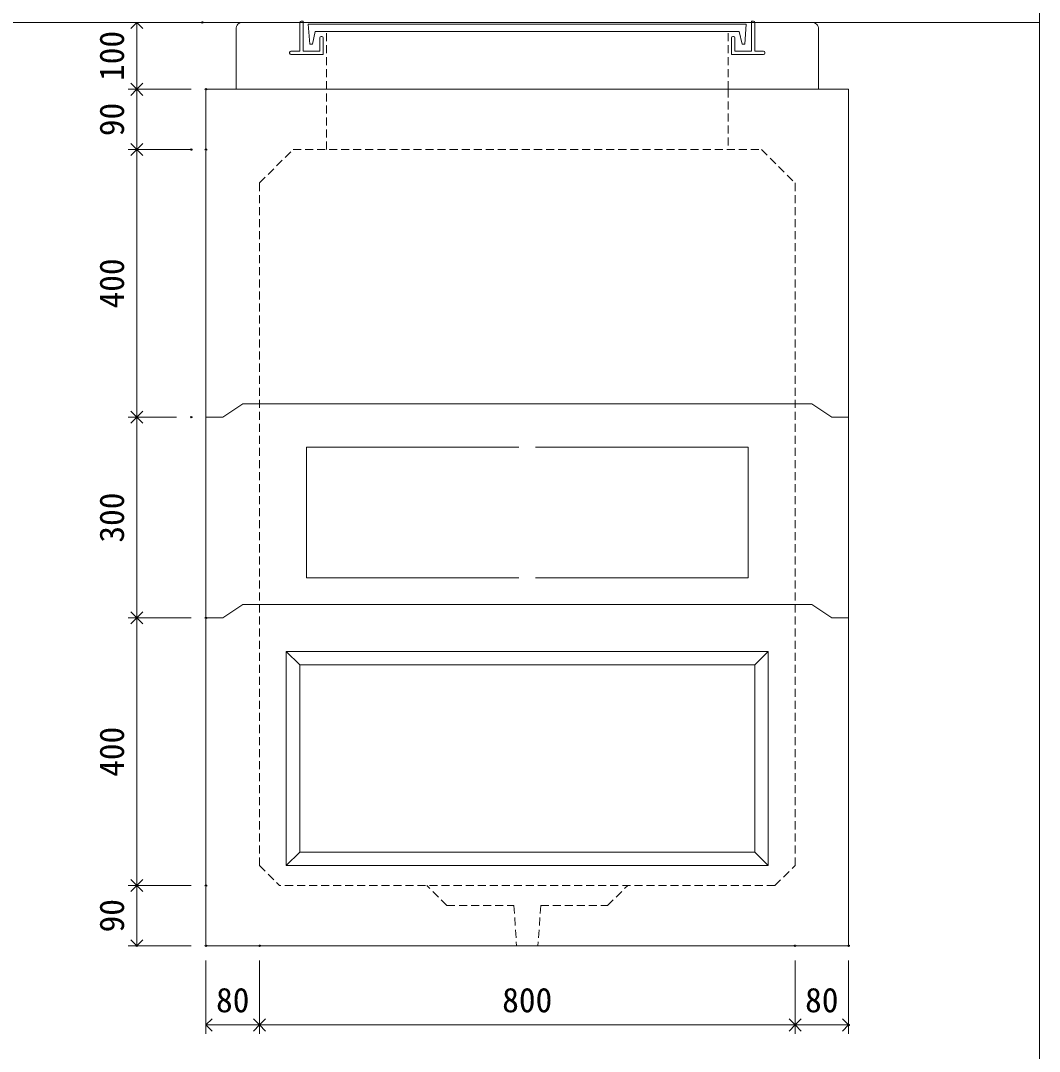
# Model space of a CAD drawing. Units: millimetres, scale not verified. Extents: x -4890 to 18490, y -2302 to 2302.
# Drawn here: x 3368 to 4890, y -1199 to 342 of the extents above; entities that cross this region are included whole.
import ezdxf
from ezdxf.enums import TextEntityAlignment as Align

# ---------------------------------------------------------------- set-up
doc = ezdxf.new("R2010")
doc.units = ezdxf.units.MM
doc.header["$LTSCALE"] = 10
doc.header["$PDMODE"] = 32
doc.header["$PDSIZE"] = 2
doc.linetypes.add('DASHED1', pattern=[1.8, 1.2, -0.6])
doc.linetypes.add('USER2', pattern=[50.8, 31.75, -6.35, 6.35, -6.35])
doc.layers.add('0-1_Defpoints', color=7, linetype='Continuous')
for name, color, linetype, lineweight in [('0-2_waku', 7, 'Continuous', 18), ('0-3_gaikei', 7, 'Continuous', 18), ('0-4_kakure', 7, 'DASHED1', 5), ('0-5_sunpou', 7, 'Continuous', 5), ('0-9_uchigawa', 6, 'Continuous', 18), ('0-B_futa', 3, 'Continuous', 18), ('0-C_GL', 4, 'Continuous', 18), ('1-3_uchigawa2', 6, 'USER2', 18)]:
    doc.layers.add(name, color=color, linetype=linetype, lineweight=lineweight)
doc.styles.add('ＭＳ ゴシック', font='')
doc.styles.get('ＭＳ ゴシック').set_extended_font_data('MS Gothic')

# ---------------------------------------------------------------- blocks, each defined once
blk = doc.blocks.new('_Open90')
at = {"layer": '0-5_sunpou'}
blk.add_line((0, 0), (-1, 0), dxfattribs=at)
blk.add_lwpolyline([(-0.5, 0.5), (0, 0), (-0.5, -0.5)], dxfattribs=at)
blk = doc.blocks.new('D95')
at = {"layer": '0-1_Defpoints'}
for p in [(5092.32, 1652.03), (4988.83, 1252.03), (5092.32, 1252.03)]:
    blk.add_point(p, dxfattribs=at)
at = {"layer": '0-5_sunpou'}
for p, q in [((5070.32, 1652.03), (4975.83, 1652.03)), ((4988.83, 1634.03), (4988.83, 1270.03)), ((5070.32, 1252.03), (4975.83, 1252.03))]:
    blk.add_line(p, q, dxfattribs=at)
at = {"layer": '0-5_sunpou', "xscale": 18, "yscale": 18}
for p, rotation in [((4988.83, 1652.03), 90), ((4988.83, 1252.03), 270)]:
    blk.add_blockref('_Open90', p, dxfattribs=dict(at, rotation=rotation))
at = {"layer": '0-5_sunpou', "style": 'ＭＳ ゴシック'}
blk.add_text('400', height=36.66, rotation=90, dxfattribs=at).set_placement((4980.83, 1414.53), align=Align.BOTTOM_LEFT)
blk = doc.blocks.new('D96')
at = {"layer": '0-1_Defpoints'}
for p in [(5092.32, 1252.03), (4988.83, 1162.03), (5092.32, 1162.03)]:
    blk.add_point(p, dxfattribs=at)
at = {"layer": '0-5_sunpou'}
for p, q in [((5070.32, 1252.03), (4975.83, 1252.03)), ((4988.83, 1234.03), (4988.83, 1180.03)), ((5070.32, 1162.03), (4975.83, 1162.03))]:
    blk.add_line(p, q, dxfattribs=at)
at = {"layer": '0-5_sunpou', "xscale": 18, "yscale": 18}
for p, rotation in [((4988.83, 1252.03), 90), ((4988.83, 1162.03), 270)]:
    blk.add_blockref('_Open90', p, dxfattribs=dict(at, rotation=rotation))
at = {"layer": '0-5_sunpou', "style": 'ＭＳ ゴシック'}
blk.add_text('90', height=36.66, rotation=90, dxfattribs=at).set_placement((4980.83, 1182.03), align=Align.BOTTOM_LEFT)
blk = doc.blocks.new('D97')
at = {"layer": '0-1_Defpoints'}
for p in [(5092.32, 1162.03), (5172.32, 1162.03), (5172.32, 1043.64)]:
    blk.add_point(p, dxfattribs=at)
at = {"layer": '0-5_sunpou'}
for p, q in [((5092.32, 1140.03), (5092.32, 1030.64)), ((5172.32, 1140.03), (5172.32, 1030.64)), ((5110.32, 1043.64), (5154.32, 1043.64))]:
    blk.add_line(p, q, dxfattribs=at)
at = {"layer": '0-5_sunpou', "xscale": 18, "yscale": 18, "rotation": 180}
blk.add_blockref('_Open90', (5092.32, 1043.64), dxfattribs=at)
at = {"layer": '0-5_sunpou', "xscale": 18, "yscale": 18}
blk.add_blockref('_Open90', (5172.32, 1043.64), dxfattribs=at)
at = {"layer": '0-5_sunpou', "style": 'ＭＳ ゴシック'}
blk.add_text('80', height=36.66, dxfattribs=at).set_placement((5107.32, 1051.64), align=Align.BOTTOM_LEFT)
blk = doc.blocks.new('D98')
at = {"layer": '0-1_Defpoints'}
for p in [(5172.32, 1162.03), (5972.32, 1162.03), (5972.32, 1043.64)]:
    blk.add_point(p, dxfattribs=at)
at = {"layer": '0-5_sunpou'}
for p, q in [((5172.32, 1140.03), (5172.32, 1030.64)), ((5972.32, 1140.03), (5972.32, 1030.64)), ((5190.32, 1043.64), (5954.32, 1043.64))]:
    blk.add_line(p, q, dxfattribs=at)
at = {"layer": '0-5_sunpou', "xscale": 18, "yscale": 18, "rotation": 180}
blk.add_blockref('_Open90', (5172.32, 1043.64), dxfattribs=at)
at = {"layer": '0-5_sunpou', "xscale": 18, "yscale": 18}
blk.add_blockref('_Open90', (5972.32, 1043.64), dxfattribs=at)
at = {"layer": '0-5_sunpou', "style": 'ＭＳ ゴシック'}
blk.add_text('800', height=36.66, dxfattribs=at).set_placement((5534.82, 1051.64), align=Align.BOTTOM_LEFT)
blk = doc.blocks.new('D99')
at = {"layer": '0-1_Defpoints'}
for p in [(5972.32, 1162.03), (6052.32, 1162.03), (6052.32, 1043.64)]:
    blk.add_point(p, dxfattribs=at)
at = {"layer": '0-5_sunpou'}
for p, q in [((5972.32, 1140.03), (5972.32, 1030.64)), ((6052.32, 1140.03), (6052.32, 1030.64)), ((5990.32, 1043.64), (6034.32, 1043.64))]:
    blk.add_line(p, q, dxfattribs=at)
at = {"layer": '0-5_sunpou', "xscale": 18, "yscale": 18, "rotation": 180}
blk.add_blockref('_Open90', (5972.32, 1043.64), dxfattribs=at)
at = {"layer": '0-5_sunpou', "xscale": 18, "yscale": 18}
blk.add_blockref('_Open90', (6052.32, 1043.64), dxfattribs=at)
at = {"layer": '0-5_sunpou', "style": 'ＭＳ ゴシック'}
blk.add_text('80', height=36.66, dxfattribs=at).set_placement((5987.32, 1051.64), align=Align.BOTTOM_LEFT)
blk = doc.blocks.new('D100')
at = {"layer": '0-1_Defpoints'}
for p in [(5086.77, 2542.03), (4988.83, 2442.03), (5092.32, 2442.03)]:
    blk.add_point(p, dxfattribs=at)
at = {"layer": '0-5_sunpou'}
for p, q in [((5064.77, 2542.03), (4975.83, 2542.03)), ((4988.83, 2524.03), (4988.83, 2460.03)), ((5070.32, 2442.03), (4975.83, 2442.03))]:
    blk.add_line(p, q, dxfattribs=at)
at = {"layer": '0-5_sunpou', "xscale": 18, "yscale": 18}
for p, rotation in [((4988.83, 2542.03), 90), ((4988.83, 2442.03), 270)]:
    blk.add_blockref('_Open90', p, dxfattribs=dict(at, rotation=rotation))
at = {"layer": '0-5_sunpou', "style": 'ＭＳ ゴシック'}
blk.add_text('100', height=36.66, rotation=90, dxfattribs=at).set_placement((4980.83, 2454.53), align=Align.BOTTOM_LEFT)
blk = doc.blocks.new('D101')
at = {"layer": '0-1_Defpoints'}
for p in [(5092.32, 2442.03), (4988.83, 2352.03), (5092.32, 2352.03)]:
    blk.add_point(p, dxfattribs=at)
at = {"layer": '0-5_sunpou'}
for p, q in [((5070.32, 2442.03), (4975.83, 2442.03)), ((4988.83, 2424.03), (4988.83, 2370.03)), ((5070.32, 2352.03), (4975.83, 2352.03))]:
    blk.add_line(p, q, dxfattribs=at)
at = {"layer": '0-5_sunpou', "xscale": 18, "yscale": 18}
for p, rotation in [((4988.83, 2442.03), 90), ((4988.83, 2352.03), 270)]:
    blk.add_blockref('_Open90', p, dxfattribs=dict(at, rotation=rotation))
at = {"layer": '0-5_sunpou', "style": 'ＭＳ ゴシック'}
blk.add_text('90', height=36.66, rotation=90, dxfattribs=at).set_placement((4980.83, 2372.03), align=Align.BOTTOM_LEFT)
blk = doc.blocks.new('D102')
at = {"layer": '0-1_Defpoints'}
for p in [(5070.32, 2352.03), (4988.83, 1952.03), (5070.32, 1952.03)]:
    blk.add_point(p, dxfattribs=at)
at = {"layer": '0-5_sunpou'}
for p, q in [((5048.32, 2352.03), (4975.83, 2352.03)), ((4988.83, 2334.03), (4988.83, 1970.03)), ((5048.32, 1952.03), (4975.83, 1952.03))]:
    blk.add_line(p, q, dxfattribs=at)
at = {"layer": '0-5_sunpou', "xscale": 18, "yscale": 18}
for p, rotation in [((4988.83, 2352.03), 90), ((4988.83, 1952.03), 270)]:
    blk.add_blockref('_Open90', p, dxfattribs=dict(at, rotation=rotation))
at = {"layer": '0-5_sunpou', "style": 'ＭＳ ゴシック'}
blk.add_text('400', height=36.66, rotation=90, dxfattribs=at).set_placement((4980.83, 2114.53), align=Align.BOTTOM_LEFT)
blk = doc.blocks.new('D103')
at = {"layer": '0-1_Defpoints'}
for p in [(5070.32, 1952.03), (4988.83, 1652.03), (5092.32, 1652.03)]:
    blk.add_point(p, dxfattribs=at)
at = {"layer": '0-5_sunpou'}
for p, q in [((5048.32, 1952.03), (4975.83, 1952.03)), ((4988.83, 1934.03), (4988.83, 1670.03)), ((5070.32, 1652.03), (4975.83, 1652.03))]:
    blk.add_line(p, q, dxfattribs=at)
at = {"layer": '0-5_sunpou', "xscale": 18, "yscale": 18}
for p, rotation in [((4988.83, 1952.03), 90), ((4988.83, 1652.03), 270)]:
    blk.add_blockref('_Open90', p, dxfattribs=dict(at, rotation=rotation))
at = {"layer": '0-5_sunpou', "style": 'ＭＳ ゴシック'}
blk.add_text('300', height=36.66, rotation=90, dxfattribs=at).set_placement((4980.83, 1764.53), align=Align.BOTTOM_LEFT)
blk = doc.blocks.new('D106')
at = {"layer": '0-1_Defpoints'}
for p in [(5092.32, 1652.03), (4988.83, 1252.03), (5092.32, 1252.03)]:
    blk.add_point(p, dxfattribs=at)
at = {"layer": '0-5_sunpou'}
for p, q in [((5070.32, 1652.03), (4975.83, 1652.03)), ((4988.83, 1634.03), (4988.83, 1270.03)), ((5070.32, 1252.03), (4975.83, 1252.03))]:
    blk.add_line(p, q, dxfattribs=at)
at = {"layer": '0-5_sunpou', "xscale": 18, "yscale": 18}
for p, rotation in [((4988.83, 1652.03), 90), ((4988.83, 1252.03), 270)]:
    blk.add_blockref('_Open90', p, dxfattribs=dict(at, rotation=rotation))
at = {"layer": '0-5_sunpou', "style": 'ＭＳ ゴシック'}
blk.add_text('400', height=36.66, rotation=90, dxfattribs=at).set_placement((4980.83, 1414.53), align=Align.BOTTOM_LEFT)
blk = doc.blocks.new('D109')
at = {"layer": '0-1_Defpoints'}
for p in [(5092.32, 1652.03), (4988.83, 1252.03), (5092.32, 1252.03)]:
    blk.add_point(p, dxfattribs=at)
at = {"layer": '0-5_sunpou'}
for p, q in [((5070.32, 1652.03), (4975.83, 1652.03)), ((4988.83, 1634.03), (4988.83, 1270.03)), ((5070.32, 1252.03), (4975.83, 1252.03))]:
    blk.add_line(p, q, dxfattribs=at)
at = {"layer": '0-5_sunpou', "xscale": 18, "yscale": 18}
for p, rotation in [((4988.83, 1652.03), 90), ((4988.83, 1252.03), 270)]:
    blk.add_blockref('_Open90', p, dxfattribs=dict(at, rotation=rotation))
at = {"layer": '0-5_sunpou', "style": 'ＭＳ ゴシック'}
blk.add_text('400', height=36.66, rotation=90, dxfattribs=at).set_placement((4980.83, 1414.53), align=Align.BOTTOM_LEFT)

msp = doc.modelspace()

# ---------------------------------------------------------------- linework, layer by layer
at = {"layer": '0-2_waku'}
msp.add_line((4889.94, 2301.53), (4889.94, -1973.47), dxfattribs=at)
at = {"layer": '0-3_gaikei'}
for p, q in [((3699.94, 339.2), (3784.94, 339.2)), ((4464.94, 339.2), (4549.94, 339.2)), ((3689.94, 239.2), (3689.94, 329.2)), ((4559.94, 239.2), (4559.94, 329.2)), ((3644.94, 239.2), (3644.94, -1040.8)), ((3689.94, 239.2), (3799.94, 239.2)), ((3724.94, 239.2), (4524.94, 239.2)), ((4559.94, 239.2), (4449.94, 239.2)), ((4604.94, 239.2), (4604.94, -1040.8)), ((3669.94, -250.8), (3699.94, -230.8)), ((3669.94, -250.8), (3699.94, -230.8)), ((3699.94, -230.8), (4549.94, -230.8)), ((4549.94, -230.8), (4579.94, -250.8)), ((4549.94, -230.8), (4579.94, -250.8)), ((3669.94, -250.8), (3644.94, -250.8)), ((3669.94, -250.8), (3644.94, -250.8)), ((4579.94, -250.8), (4604.94, -250.8)), ((4579.94, -250.8), (4604.94, -250.8)), ((3669.94, -550.8), (3699.94, -530.8)), ((3669.94, -550.8), (3699.94, -530.8)), ((3669.94, -550.8), (3699.94, -530.8)), ((3669.94, -550.8), (3699.94, -530.8)), ((3669.94, -550.8), (3699.94, -530.8)), ((3669.94, -550.8), (3699.94, -530.8)), ((3669.94, -550.8), (3699.94, -530.8)), ((3699.94, -530.8), (4549.94, -530.8)), ((4549.94, -530.8), (4579.94, -550.8)), ((4549.94, -530.8), (4579.94, -550.8)), ((4549.94, -530.8), (4579.94, -550.8)), ((4549.94, -530.8), (4579.94, -550.8)), ((4549.94, -530.8), (4579.94, -550.8)), ((4549.94, -530.8), (4579.94, -550.8)), ((4549.94, -530.8), (4579.94, -550.8)), ((3669.94, -550.8), (3644.94, -550.8)), ((3669.94, -550.8), (3644.94, -550.8)), ((3669.94, -550.8), (3644.94, -550.8)), ((3669.94, -550.8), (3644.94, -550.8)), ((3669.94, -550.8), (3644.94, -550.8)), ((3669.94, -550.8), (3644.94, -550.8)), ((3669.94, -550.8), (3644.94, -550.8)), ((4579.94, -550.8), (4604.94, -550.8)), ((4579.94, -550.8), (4604.94, -550.8)), ((4579.94, -550.8), (4604.94, -550.8)), ((4579.94, -550.8), (4604.94, -550.8)), ((4579.94, -550.8), (4604.94, -550.8)), ((4579.94, -550.8), (4604.94, -550.8)), ((4579.94, -550.8), (4604.94, -550.8)), ((4604.94, -1040.8), (3644.94, -1040.8)), ((3644.94, -1040.8), (3724.94, -1040.8))]:
    msp.add_line(p, q, dxfattribs=at)
at = {"layer": '0-3_gaikei', "lineweight": 5}
for p, q in [((3699.94, -230.8), (4549.94, -230.8)), ((3699.94, -230.8), (4549.94, -230.8)), ((3699.94, -530.8), (4549.94, -530.8)), ((3699.94, -530.8), (4549.94, -530.8)), ((3699.94, -530.8), (4549.94, -530.8)), ((3699.94, -530.8), (4549.94, -530.8)), ((3699.94, -530.8), (4549.94, -530.8)), ((3699.94, -530.8), (4549.94, -530.8)), ((3699.94, -530.8), (4549.94, -530.8))]:
    msp.add_line(p, q, dxfattribs=at)
at = {"layer": '0-3_gaikei'}
msp.add_lwpolyline([(3774.94, 239.2), (3644.94, 239.2), (4604.94, 239.2)], dxfattribs=at)
for centre, radius, start, end in [((3699.36, 329.78), 9.44, 86.47383, 183.52617), ((4550.27, 329.53), 9.68, 358.04251, 91.95749)]:
    msp.add_arc(centre, radius, start, end, dxfattribs=at)
at = {"layer": '0-4_kakure'}
for p, q in [((3824.94, 239.2), (3824.94, 325.7)), ((4424.94, 239.2), (4424.94, 325.7)), ((3824.94, 149.2), (3824.94, 239.2)), ((4424.94, 239.2), (4424.94, 149.2)), ((3724.94, 99.2), (3774.94, 149.2)), ((3774.94, 149.2), (4474.94, 149.2)), ((3774.94, 149.2), (4474.94, 149.2)), ((3774.94, 149.2), (4474.94, 149.2)), ((4474.94, 149.2), (4524.94, 99.2)), ((3724.94, 99.2), (3724.94, -920.8)), ((4524.94, 99.2), (4524.94, -920.8)), ((3724.94, -920.8), (3754.94, -950.8)), ((4494.94, -950.8), (4524.94, -920.8)), ((4494.94, -950.8), (3754.94, -950.8)), ((4004.94, -980.8), (3974.94, -950.8)), ((4004.94, -980.8), (3974.94, -950.8)), ((4244.94, -980.8), (4274.94, -950.8)), ((4244.94, -980.8), (4274.94, -950.8)), ((4004.94, -980.8), (4104.94, -980.8)), ((4004.94, -980.8), (4104.94, -980.8)), ((4104.94, -980.8), (4108.94, -1040.8)), ((4144.94, -980.8), (4140.94, -1040.8)), ((4144.94, -980.8), (4244.94, -980.8))]:
    msp.add_line(p, q, dxfattribs=at)
at = {"layer": '0-9_uchigawa'}
for p, q in [((3764.94, -600.8), (4484.94, -600.8)), ((3764.94, -600.8), (3764.94, -900.8)), ((3764.94, -600.8), (3784.94, -620.8)), ((3764.94, -600.8), (3784.94, -620.8)), ((3764.94, -600.8), (3764.94, -900.8)), ((3764.94, -600.8), (4484.94, -600.8)), ((3764.94, -600.8), (3764.94, -920.73)), ((3764.94, -600.8), (3784.94, -620.8)), ((4484.94, -600.8), (4464.94, -620.8)), ((4484.94, -600.8), (4464.94, -620.8)), ((4484.94, -600.8), (4484.94, -900.8)), ((4484.94, -600.8), (4484.94, -920.73)), ((3784.94, -620.8), (4464.94, -620.8)), ((3784.94, -620.8), (3784.94, -880.8)), ((3784.94, -620.8), (3784.94, -880.8)), ((3784.94, -620.8), (3784.94, -880.8)), ((3784.94, -620.8), (3784.94, -880.8)), ((3784.94, -620.8), (3784.94, -880.8)), ((3784.94, -620.8), (3784.94, -880.8)), ((3784.94, -620.8), (3784.94, -900.73)), ((4124.94, -620.8), (4464.94, -620.8)), ((4464.94, -620.8), (4464.94, -880.8)), ((4464.94, -620.8), (4464.94, -880.8)), ((4464.94, -900.73), (4464.94, -620.8)), ((3764.94, -920.73), (3784.94, -900.73)), ((3784.94, -900.73), (4464.94, -900.73)), ((4484.94, -920.73), (4464.94, -900.73)), ((3764.94, -920.73), (4484.94, -920.73)), ((3784.94, -920.73), (4484.94, -920.73))]:
    msp.add_line(p, q, dxfattribs=at)
for points in [[(3764.94, -600.8), (3784.94, -620.8), (3784.94, -880.8)], [(3764.94, -600.8), (3784.94, -620.8), (4464.94, -620.8)]]:
    msp.add_lwpolyline(points, dxfattribs=at)
at = {"layer": '0-B_futa'}
for p, q in [((3784.94, 339.2), (3784.94, 296.2)), ((3786.94, 341.2), (3789.94, 341.2)), ((3789.94, 341.2), (3789.94, 296.2)), ((4459.94, 341.2), (4459.94, 296.2)), ((4459.94, 341.2), (4462.94, 341.2)), ((4464.94, 339.2), (4464.94, 296.2)), ((3797.75, 336.7), (4452.08, 336.7)), ((3797.75, 336.7), (3800.24, 306.7)), ((3808.27, 325.7), (3803.95, 306.7)), ((3808.27, 325.7), (4441.61, 325.7)), ((4441.61, 325.7), (4445.93, 306.7)), ((4452.08, 336.7), (4449.83, 306.7)), ((3814.94, 316.2), (3814.94, 296.2)), ((3816.94, 318.2), (3817.94, 318.2)), ((3819.94, 316.2), (3819.94, 291.2)), ((4429.94, 316.2), (4429.94, 291.2)), ((4432.94, 318.2), (4431.94, 318.2)), ((4434.94, 316.2), (4434.94, 296.2)), ((3769.94, 294.2), (3769.94, 293.2)), ((3771.94, 296.2), (3784.94, 296.2)), ((3789.94, 296.2), (3814.94, 296.2)), ((3800.24, 306.7), (3803.95, 306.7)), ((4459.94, 296.2), (4434.94, 296.2)), ((4449.83, 306.7), (4445.93, 306.7)), ((4477.94, 296.2), (4464.94, 296.2)), ((4479.94, 294.2), (4479.94, 293.2)), ((3819.94, 291.2), (3771.94, 291.2)), ((4429.94, 291.2), (4477.94, 291.2))]:
    msp.add_line(p, q, dxfattribs=at)
for centre, start, end in [((3786.94, 339.2), 90, 180), ((4462.94, 339.2), 0, 90), ((3816.94, 316.2), 90, 180), ((3817.94, 316.2), 0, 90), ((4431.94, 316.2), 90, 180), ((4432.94, 316.2), 0, 90), ((3771.94, 294.2), 90, 180), ((3771.94, 293.2), 180, 270), ((4477.94, 294.2), 0, 90), ((4477.94, 293.2), 270, 0)]:
    msp.add_arc(centre, 2, start, end, dxfattribs=at)
at = {"layer": '0-C_GL'}
msp.add_line((-1230.06, 339.2), (4889.94, 339.2), dxfattribs=at)
at = {"layer": '1-3_uchigawa2'}
for p in [(3794.94, -295.8), (4454.94, -295.8)]:
    msp.add_line(p, (4124.94, -295.8), dxfattribs=at)
for points in [[(3794.94, -295.8), (3794.94, -490.8), (4124.94, -490.8)], [(4454.94, -295.8), (4454.94, -490.8), (4124.94, -490.8)]]:
    msp.add_lwpolyline(points, dxfattribs=at)

# ---------------------------------------------------------------- block references
at = {"layer": '0-5_sunpou'}
for name in ['D100', 'D101', 'D102', 'D103', 'D95', 'D106', 'D109', 'D96', 'D97', 'D98', 'D99']:
    msp.add_blockref(name, (-1447.37, -2202.83), dxfattribs=at)

doc.saveas('drawing.dxf')
